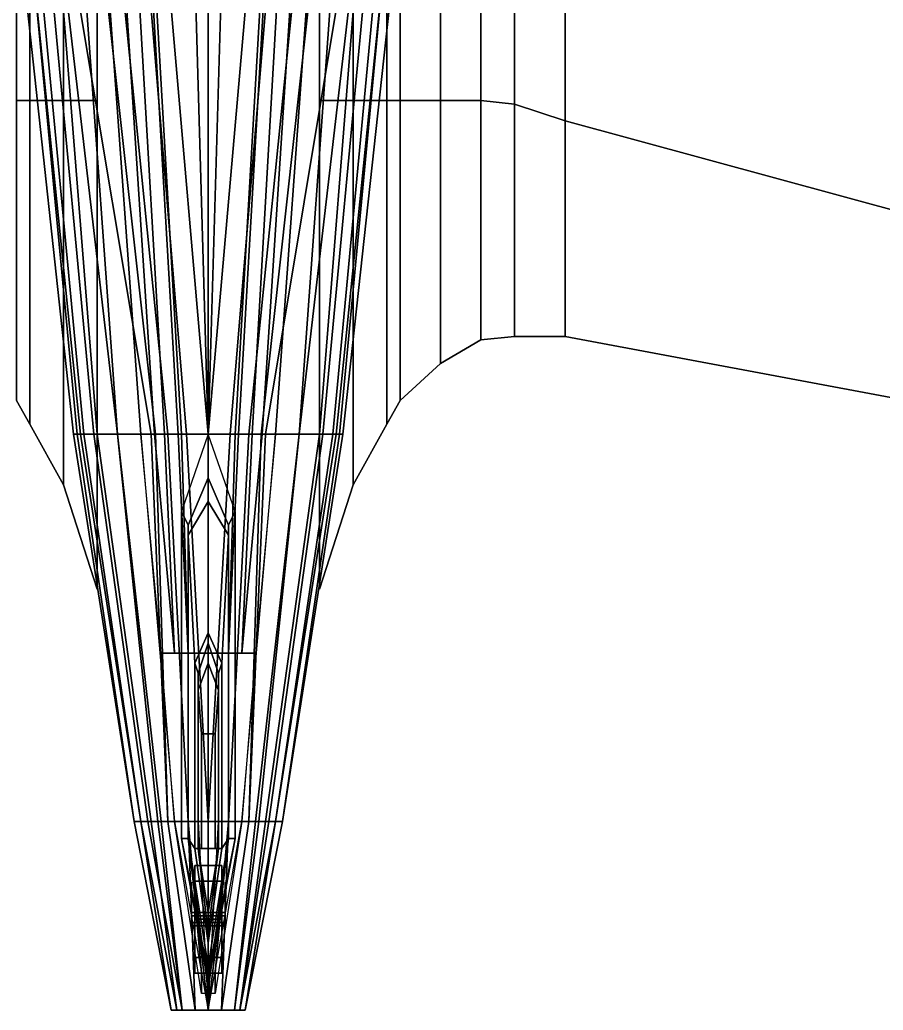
# Model space of a CAD drawing. Header units: millimetres. Extents: x -4.6 to 4.6, y -2.9 to 16.8.
# Drawn here: x -0.56 to 2.005, y -2.94 to 0 of the extents above; entities that cross this region are included whole.
import ezdxf

# ---------------------------------------------------------------- set-up
doc = ezdxf.new("R2010")
doc.units = ezdxf.units.MM
for name, color, linetype in [('wheel', 2, 'Continuous'), ('wing1', 5, 'Continuous'), ('wing2', 1, 'Continuous')]:
    doc.layers.add(name, color=color, linetype=linetype)

msp = doc.modelspace()

# ---------------------------------------------------------------- linework, layer by layer
for points in [[(-0.3999999999999983, -1.229999999999995, 0.01000000000000156), (-0.3799999999999987, -1.229999999999995, 0.1000000000000014), (-0.5200000000000008, 0.1500000000000021, 0.2400000000000002), (-0.5500000000000002, 0.1500000000000021, 0.04000000000000092)], [(-0.3900000000000003, -1.229999999999995, -0.1799999999999979), (-0.3999999999999983, -1.229999999999995, -0.1399999999999988), (-0.5500000000000002, 0.1500000000000021, -0.03999999999999915), (-0.5200000000000008, 0.1500000000000021, -0.2499999999999982)], [(-0.3999999999999983, -1.229999999999995, -0.1399999999999988), (-0.3999999999999983, -1.229999999999995, 0.01000000000000156), (-0.5500000000000002, 0.1500000000000021, 0.04000000000000092), (-0.5500000000000002, 0.1500000000000021, -0.03999999999999915)], [(-0.3699999999999989, -1.229999999999995, -0.2399999999999984), (-0.3900000000000003, -1.229999999999995, -0.1799999999999979), (-0.5200000000000008, 0.1500000000000021, -0.2499999999999982), (-0.5000000000000012, 0.1500000000000021, -0.3199999999999985)], [(-0.3799999999999987, -1.229999999999995, 0.1000000000000014), (-0.3399999999999996, -1.229999999999995, 0.1700000000000017), (-0.47, 0.1500000000000021, 0.3300000000000018), (-0.5200000000000008, 0.1500000000000021, 0.2400000000000002)], [(-0.329999999999998, -1.229999999999995, -0.2999999999999989), (-0.3699999999999989, -1.229999999999995, -0.2399999999999984), (-0.5000000000000012, 0.1500000000000021, -0.3199999999999985), (-0.4400000000000007, 0.1500000000000021, -0.3999999999999986)], [(-0.3399999999999996, -1.229999999999995, 0.1700000000000017), (-0.2699999999999993, -1.229999999999995, 0.2600000000000016), (-0.43, 0.1500000000000021, 0.370000000000001), (-0.47, 0.1500000000000021, 0.3300000000000018)], [(-0.2699999999999993, -1.229999999999995, -0.3499999999999979), (-0.329999999999998, -1.229999999999995, -0.2999999999999989), (-0.4400000000000007, 0.1500000000000021, -0.3999999999999986), (-0.3700000000000004, 0.1500000000000021, -0.4599999999999991)], [(-0.2699999999999993, -1.229999999999995, 0.2600000000000016), (-0.1699999999999996, -1.229999999999995, 0.3200000000000021), (-0.3999999999999997, 0.1500000000000021, 0.4000000000000004), (-0.43, 0.1500000000000021, 0.370000000000001)], [(-0.3700000000000004, 0.1500000000000021, -0.4599999999999991), (-0.3000000000000001, 0.1500000000000021, -0.4999999999999982), (-0.199999999999999, -1.229999999999995, -0.3999999999999986), (-0.2699999999999993, -1.229999999999995, -0.3499999999999979)], [(0.4299999999999997, 0.1500000000000021, 0.370000000000001), (0.3999999999999994, 0.1500000000000021, 0.4000000000000004), (0.1699999999999987, -1.229999999999995, 0.3200000000000021), (0.2699999999999983, -1.229999999999995, 0.2600000000000016)], [(0.2699999999999983, -1.229999999999995, -0.3499999999999979), (0.199999999999998, -1.229999999999995, -0.3999999999999986), (0.2999999999999998, 0.1500000000000021, -0.4999999999999982), (0.3700000000000001, 0.1500000000000021, -0.4599999999999991)], [(0.3700000000000001, 0.1500000000000021, -0.4599999999999991), (0.4400000000000003, 0.1500000000000021, -0.3999999999999986), (0.329999999999997, -1.229999999999995, -0.2999999999999989), (0.2699999999999983, -1.229999999999995, -0.3499999999999979)], [(0.4699999999999997, 0.1500000000000021, 0.3300000000000018), (0.4299999999999997, 0.1500000000000021, 0.370000000000001), (0.2699999999999983, -1.229999999999995, 0.2600000000000016), (0.3399999999999986, -1.229999999999995, 0.1700000000000017)], [(0.4400000000000003, 0.1500000000000021, -0.3999999999999986), (0.5000000000000008, 0.1500000000000021, -0.3199999999999985), (0.3699999999999979, -1.229999999999995, -0.2399999999999984), (0.329999999999997, -1.229999999999995, -0.2999999999999989)], [(0.5200000000000004, 0.1500000000000021, 0.2400000000000002), (0.4699999999999997, 0.1500000000000021, 0.3300000000000018), (0.3399999999999986, -1.229999999999995, 0.1700000000000017), (0.3799999999999977, -1.229999999999995, 0.1000000000000014)], [(0.5000000000000008, 0.1500000000000021, -0.3199999999999985), (0.5200000000000004, 0.1500000000000021, -0.2499999999999982), (0.3899999999999993, -1.229999999999995, -0.1799999999999979), (0.3699999999999979, -1.229999999999995, -0.2399999999999984)], [(0.5499999999999997, 0.1500000000000021, 0.04000000000000092), (0.5200000000000004, 0.1500000000000021, 0.2400000000000002), (0.3799999999999977, -1.229999999999995, 0.1000000000000014), (0.3999999999999973, -1.229999999999995, 0.01000000000000156)], [(0.5200000000000004, 0.1500000000000021, -0.2499999999999982), (0.5499999999999997, 0.1500000000000021, -0.03999999999999915), (0.3999999999999973, -1.229999999999995, -0.1399999999999988), (0.3899999999999993, -1.229999999999995, -0.1799999999999979)], [(0.5499999999999997, 0.1500000000000021, -0.03999999999999915), (0.5499999999999997, 0.1500000000000021, 0.04000000000000092), (0.3999999999999973, -1.229999999999995, 0.01000000000000156), (0.3999999999999973, -1.229999999999995, -0.1399999999999988)], [(-0.2200000000000015, -2.379999999999997, -0.03999999999999915), (-0.2000000000000019, -2.379999999999997), (-0.3799999999999987, -1.229999999999995, 0.1000000000000014), (-0.3999999999999983, -1.229999999999995, 0.01000000000000156)], [(-0.2200000000000015, -2.379999999999997, -0.1400000000000006), (-0.2200000000000015, -2.379999999999997, -0.03999999999999915), (-0.3999999999999983, -1.229999999999995, 0.01000000000000156), (-0.3999999999999983, -1.229999999999995, -0.1399999999999988)], [(-0.2200000000000015, -2.379999999999997, -0.1400000000000006), (-0.2200000000000015, -2.379999999999997, -0.1400000000000006), (-0.3999999999999983, -1.229999999999995, -0.1399999999999988), (-0.3900000000000003, -1.229999999999995, -0.1799999999999979)], [(-0.2000000000000019, -2.379999999999997, -0.1899999999999977), (-0.2200000000000015, -2.379999999999997, -0.1400000000000006), (-0.3900000000000003, -1.229999999999995, -0.1799999999999979), (-0.3699999999999989, -1.229999999999995, -0.2399999999999984)], [(-0.2000000000000019, -2.379999999999997), (-0.1800000000000024, -2.379999999999997, 0.03999999999999915), (-0.3399999999999996, -1.229999999999995, 0.1700000000000017), (-0.3799999999999987, -1.229999999999995, 0.1000000000000014)], [(-0.1700000000000026, -2.379999999999997, -0.2300000000000004), (-0.2000000000000019, -2.379999999999997, -0.1899999999999977), (-0.3699999999999989, -1.229999999999995, -0.2399999999999984), (-0.329999999999998, -1.229999999999995, -0.2999999999999989)], [(-0.1800000000000024, -2.379999999999997, 0.03999999999999915), (-0.1500000000000012, -2.379999999999997, 0.07000000000000028), (-0.2699999999999993, -1.229999999999995, 0.2600000000000016), (-0.3399999999999996, -1.229999999999995, 0.1700000000000017)], [(-0.1400000000000014, -2.379999999999997, -0.259999999999998), (-0.1700000000000026, -2.379999999999997, -0.2300000000000004), (-0.329999999999998, -1.229999999999995, -0.2999999999999989), (-0.2699999999999993, -1.229999999999995, -0.3499999999999979)], [(-0.2699999999999993, -1.229999999999995, -0.3499999999999979), (-0.199999999999999, -1.229999999999995, -0.3999999999999986), (-0.1000000000000023, -2.379999999999997, -0.2899999999999991), (-0.1400000000000014, -2.379999999999997, -0.259999999999998)], [(-0.1500000000000012, -2.379999999999997, 0.07000000000000028), (-0.1200000000000018, -2.379999999999997, 0.08999999999999986), (-0.1699999999999996, -1.229999999999995, 0.3200000000000021), (-0.2699999999999993, -1.229999999999995, 0.2600000000000016)], [(-1.84915559427179e-16, -1.360000000000001, 0.4800000000000004), (-1.68995676827488e-16, -1.229999999999999, 0.4700000000000006), (-0.08000000000000027, -1.459999999999999, 0.2400000000000002), (-0.05999999999999981, -1.499999999999998, 0.4800000000000004)], [(0.0600000000000003, -1.499999999999998, 0.4800000000000004), (0.07999999999999988, -1.459999999999999, 0.2400000000000002), (-1.68995676827488e-16, -1.229999999999999, 0.4700000000000006), (-1.84915559427179e-16, -1.360000000000001, 0.4800000000000004)], [(0.1400000000000008, -2.379999999999997, -0.259999999999998), (0.1000000000000008, -2.379999999999997, -0.2899999999999991), (0.199999999999998, -1.229999999999995, -0.3999999999999986), (0.2699999999999983, -1.229999999999995, -0.3499999999999979)], [(0.2699999999999983, -1.229999999999995, 0.2600000000000016), (0.1699999999999987, -1.229999999999995, 0.3200000000000021), (0.1200000000000013, -2.379999999999997, 0.08999999999999986), (0.1500000000000006, -2.379999999999997, 0.07000000000000028)], [(0.2699999999999983, -1.229999999999995, -0.3499999999999979), (0.329999999999997, -1.229999999999995, -0.2999999999999989), (0.170000000000002, -2.379999999999997, -0.2300000000000004), (0.1400000000000008, -2.379999999999997, -0.259999999999998)], [(0.3399999999999986, -1.229999999999995, 0.1700000000000017), (0.2699999999999983, -1.229999999999995, 0.2600000000000016), (0.1500000000000006, -2.379999999999997, 0.07000000000000028), (0.1800000000000017, -2.379999999999997, 0.03999999999999915)], [(0.329999999999997, -1.229999999999995, -0.2999999999999989), (0.3699999999999979, -1.229999999999995, -0.2399999999999984), (0.2000000000000013, -2.379999999999997, -0.1899999999999977), (0.170000000000002, -2.379999999999997, -0.2300000000000004)], [(0.3799999999999977, -1.229999999999995, 0.1000000000000014), (0.3399999999999986, -1.229999999999995, 0.1700000000000017), (0.1800000000000017, -2.379999999999997, 0.03999999999999915), (0.2000000000000013, -2.379999999999997)], [(0.3999999999999973, -1.229999999999995, 0.01000000000000156), (0.3799999999999977, -1.229999999999995, 0.1000000000000014), (0.2000000000000013, -2.379999999999997), (0.2200000000000009, -2.379999999999997, -0.03999999999999915)], [(0.3699999999999979, -1.229999999999995, -0.2399999999999984), (0.3899999999999993, -1.229999999999995, -0.1799999999999979), (0.2200000000000009, -2.379999999999997, -0.1400000000000006), (0.2000000000000013, -2.379999999999997, -0.1899999999999977)], [(0.3999999999999973, -1.229999999999995, -0.1399999999999988), (0.3999999999999973, -1.229999999999995, 0.01000000000000156), (0.2200000000000009, -2.379999999999997, -0.03999999999999915), (0.2200000000000009, -2.379999999999997, -0.1400000000000006)], [(0.3899999999999993, -1.229999999999995, -0.1799999999999979), (0.3999999999999973, -1.229999999999995, -0.1399999999999988), (0.2200000000000009, -2.379999999999997, -0.1400000000000006)], [(-1.934878039039357e-16, -1.430000000000001, 0.5299999999999994), (-1.84915559427179e-16, -1.360000000000001, 0.4800000000000004), (-0.05999999999999981, -1.499999999999998, 0.4800000000000004), (-0.05999999999999981, -1.529999999999999, 0.5299999999999994)], [(0.0600000000000003, -1.529999999999999, 0.5299999999999994), (0.0600000000000003, -1.499999999999998, 0.4800000000000004), (-1.84915559427179e-16, -1.360000000000001, 0.4800000000000004), (-1.934878039039357e-16, -1.430000000000001, 0.5299999999999994)], [(-2.412474517030083e-16, -1.819999999999999, 1.380000000000001), (-1.934878039039357e-16, -1.430000000000001, 0.5299999999999994), (-0.05999999999999981, -1.529999999999999, 0.5299999999999994), (-0.04000000000000029, -1.909999999999998, 1.380000000000001)], [(0.03999999999999979, -1.909999999999998, 1.380000000000001), (0.0600000000000003, -1.529999999999999, 0.5299999999999994), (-1.934878039039357e-16, -1.430000000000001, 0.5299999999999994), (-2.412474517030083e-16, -1.819999999999999, 1.380000000000001)], [(-0.08000000000000027, -1.459999999999999, 0.2400000000000002), (-0.08000000000000027, -1.459999999999999, 0.120000000000001), (-0.08000000000000039, -2.430000000000001, 0.120000000000001), (-0.08000000000000039, -2.430000000000001, 0.2400000000000002)], [(-0.05999999999999981, -1.499999999999998, 0.4800000000000004), (-0.08000000000000027, -1.459999999999999, 0.2400000000000002), (-0.08000000000000039, -2.430000000000001, 0.2400000000000002), (-0.05999999999999992, -2.430000000000001, 0.4800000000000004)], [(0.07999999999999975, -2.430000000000001, 0.2400000000000002), (0.07999999999999988, -1.459999999999999, 0.2400000000000002), (0.0600000000000003, -1.499999999999998, 0.4800000000000004), (0.06000000000000019, -2.430000000000001, 0.4800000000000004)], [(0.07999999999999975, -2.430000000000001, 0.120000000000001), (0.07999999999999988, -1.459999999999999, 0.120000000000001), (0.07999999999999988, -1.459999999999999, 0.2400000000000002), (0.07999999999999975, -2.430000000000001, 0.2400000000000002)], [(-0.05999999999999981, -1.529999999999999, 0.5299999999999994), (-0.05999999999999981, -1.499999999999998, 0.4800000000000004), (-0.05999999999999992, -2.430000000000001, 0.4800000000000004), (-0.05999999999999992, -2.430000000000001, 0.5299999999999994)], [(0.06000000000000019, -2.430000000000001, 0.4800000000000004), (0.0600000000000003, -1.499999999999998, 0.4800000000000004), (0.0600000000000003, -1.529999999999999, 0.5299999999999994), (0.06000000000000019, -2.430000000000001, 0.5299999999999994)], [(-0.04000000000000029, -1.909999999999998, 1.380000000000001), (-0.05999999999999981, -1.529999999999999, 0.5299999999999994), (-0.05999999999999992, -2.430000000000001, 0.5299999999999994), (-0.04000000000000035, -2.459999999999999, 1.380000000000001)], [(0.06000000000000019, -2.430000000000001, 0.5299999999999994), (0.0600000000000003, -1.529999999999999, 0.5299999999999994), (0.03999999999999979, -1.909999999999998, 1.380000000000001), (0.03999999999999972, -2.459999999999999, 1.380000000000001)], [(-2.449212707644755e-16, -1.85, 1.44), (-2.412474517030083e-16, -1.819999999999999, 1.380000000000001), (-0.04000000000000029, -1.909999999999998, 1.380000000000001), (-0.03000000000000051, -1.94, 1.44)], [(0.02999999999999999, -1.94, 1.44), (0.03999999999999979, -1.909999999999998, 1.380000000000001), (-2.412474517030083e-16, -1.819999999999999, 1.380000000000001), (-2.449212707644755e-16, -1.85, 1.44)], [(-2.522689088874096e-16, -1.909999999999998, 1.48), (-2.449212707644755e-16, -1.85, 1.44), (-0.03000000000000051, -1.94, 1.44), (-0.03000000000000051, -1.989999999999997, 1.48)], [(0.02999999999999999, -1.989999999999997, 1.48), (0.02999999999999999, -1.94, 1.44), (-2.449212707644755e-16, -1.85, 1.44), (-2.522689088874096e-16, -1.909999999999998, 1.48)], [(-0.03000000000000051, -1.94, 1.44), (-0.04000000000000029, -1.909999999999998, 1.380000000000001), (-0.04000000000000035, -2.459999999999999, 1.380000000000001), (-0.03000000000000057, -2.459999999999999, 1.44)], [(-2.779856423176799e-16, -2.119999999999999, 1.529999999999999), (-2.522689088874096e-16, -1.909999999999998, 1.48), (-0.03000000000000051, -1.989999999999997, 1.48), (-0.01999999999999985, -2.119999999999999, 1.52)], [(0.02000000000000018, -2.119999999999999, 1.52), (0.02999999999999999, -1.989999999999997, 1.48), (-2.522689088874096e-16, -1.909999999999998, 1.48), (-2.779856423176799e-16, -2.119999999999999, 1.529999999999999)], [(0.03999999999999972, -2.459999999999999, 1.380000000000001), (0.03999999999999979, -1.909999999999998, 1.380000000000001), (0.02999999999999999, -1.94, 1.44), (0.02999999999999993, -2.459999999999999, 1.44)], [(-0.03000000000000051, -1.989999999999997, 1.48), (-0.03000000000000051, -1.94, 1.44), (-0.03000000000000057, -2.459999999999999, 1.44), (-0.03000000000000057, -2.459999999999999, 1.48)], [(0.02999999999999993, -2.459999999999999, 1.44), (0.02999999999999999, -1.94, 1.44), (0.02999999999999999, -1.989999999999997, 1.48), (0.02999999999999993, -2.459999999999999, 1.48)], [(-0.01999999999999985, -2.119999999999999, 1.52), (-0.03000000000000051, -1.989999999999997, 1.48), (-0.03000000000000057, -2.459999999999999, 1.48), (-0.0199999999999999, -2.460000000000003, 1.52)], [(0.02999999999999993, -2.459999999999999, 1.48), (0.02999999999999999, -1.989999999999997, 1.48), (0.02000000000000018, -2.119999999999999, 1.52), (0.02000000000000014, -2.460000000000003, 1.52)], [(-3.196222583476407e-16, -2.460000000000003, 1.529999999999999), (-2.779856423176799e-16, -2.119999999999999, 1.529999999999999), (-0.01999999999999985, -2.119999999999999, 1.52), (-0.0199999999999999, -2.460000000000003, 1.52)], [(0.02000000000000014, -2.460000000000003, 1.52), (0.02000000000000018, -2.119999999999999, 1.52), (-2.779856423176799e-16, -2.119999999999999, 1.529999999999999), (-3.196222583476407e-16, -2.460000000000003, 1.529999999999999)], [(-0.09389087296526048, -2.94, -0.1288908729652594), (-0.1100000000000004, -2.94, -0.08999999999999986), (-0.2200000000000015, -2.379999999999997, -0.1400000000000006), (-0.2000000000000019, -2.379999999999997, -0.1899999999999977)], [(-0.1100000000000004, -2.94, -0.08999999999999986), (-0.1100000000000004, -2.94, -0.08999999999999986), (-0.2200000000000015, -2.379999999999997, -0.03999999999999915), (-0.2200000000000015, -2.379999999999997, -0.1400000000000006)], [(-0.1100000000000004, -2.94, -0.08999999999999986), (-0.1100000000000004, -2.94, -0.08999999999999986), (-0.2000000000000019, -2.379999999999997), (-0.2200000000000015, -2.379999999999997, -0.03999999999999915)], [(-0.09389087296526048, -2.94, -0.1288908729652594), (-0.09389087296526048, -2.94, -0.1288908729652594), (-0.2000000000000019, -2.379999999999997, -0.1899999999999977), (-0.1700000000000026, -2.379999999999997, -0.2300000000000004)], [(-0.1100000000000004, -2.94, -0.08999999999999986), (-0.0777817459305206, -2.94, -0.01221825406947907), (-0.1800000000000024, -2.379999999999997, 0.03999999999999915), (-0.2000000000000019, -2.379999999999997)], [(-0.0777817459305206, -2.94, -0.01221825406947907), (-0.0777817459305206, -2.94, -0.01221825406947907), (-0.1500000000000012, -2.379999999999997, 0.07000000000000028), (-0.1800000000000024, -2.379999999999997, 0.03999999999999915)], [(-0.07778174593052059, -2.94, -0.1677817459305206), (-0.09389087296526048, -2.94, -0.1288908729652594), (-0.1700000000000026, -2.379999999999997, -0.2300000000000004), (-0.1400000000000014, -2.379999999999997, -0.259999999999998)], [(-0.0777817459305206, -2.94, -0.01221825406947907), (-0.03889087296526049, -2.94, 0.003890872965259362), (-0.1200000000000018, -2.379999999999997, 0.08999999999999986), (-0.1500000000000012, -2.379999999999997, 0.07000000000000028)], [(-0.1400000000000014, -2.379999999999997, -0.259999999999998), (-0.1000000000000023, -2.379999999999997, -0.2899999999999991), (-3.645255755233002e-16, -2.94, -0.1999999999999993), (-0.07778174593052059, -2.94, -0.1677817459305206)], [(-0.03889087296526109, -2.94, 0.003890872965259362), (-0.03889087296526049, -2.94, 0.003890872965259362), (-0.06000000000000312, -2.379999999999997, 0.1300000000000026), (-0.1200000000000018, -2.379999999999997, 0.08999999999999986)], [(-0.08000000000000038, -2.379999999999997, 0.120000000000001), (-0.05999999999999991, -2.379999999999997, 0.07000000000000028), (-0.05999999999999992, -2.430000000000001, 0.07000000000000028), (-0.08000000000000039, -2.430000000000001, 0.120000000000001)], [(-0.03889087296526049, -2.94, 0.003890872965259362), (-3.784033633311146e-16, -2.94, 0.01999999999999957), (1.145684567181726e-15, -2.379999999999997, 0.1400000000000006), (-0.06000000000000312, -2.379999999999997, 0.1300000000000026)], [(-0.05999999999999991, -2.379999999999997, 0.07000000000000028), (-0.03000000000000056, -2.379999999999997, 0.01999999999999957), (-3.784033633311144e-16, -2.94, 0.01999999999999957), (-0.05999999999999992, -2.430000000000001, 0.07000000000000028)], [(0.06000000000000165, -2.379999999999997, 0.1300000000000026), (1.145684567181726e-15, -2.379999999999997, 0.1400000000000006), (-3.784033633311146e-16, -2.94, 0.01999999999999957), (0.03889087296525973, -2.94, 0.003890872965259362)], [(0.07778174593051987, -2.94, -0.1677817459305206), (-3.645255755233002e-16, -2.94, -0.1999999999999993), (0.1000000000000008, -2.379999999999997, -0.2899999999999991), (0.1400000000000008, -2.379999999999997, -0.259999999999998)], [(-3.784033633311144e-16, -2.94, 0.01999999999999957), (0.02999999999999994, -2.379999999999997, 0.01999999999999957), (0.06000000000000019, -2.379999999999997, 0.07000000000000028), (0.06000000000000019, -2.430000000000001, 0.07000000000000028)], [(0.1500000000000006, -2.379999999999997, 0.07000000000000028), (0.1200000000000013, -2.379999999999997, 0.08999999999999986), (0.03889087296525973, -2.94, 0.003890872965259362), (0.07778174593051984, -2.94, -0.01221825406947907)], [(0.1200000000000013, -2.379999999999997, 0.08999999999999986), (0.06000000000000165, -2.379999999999997, 0.1300000000000026), (0.03889087296525973, -2.94, 0.003890872965259362), (0.03889087296525974, -2.94, 0.003890872965259362)], [(0.06000000000000019, -2.430000000000001, 0.07000000000000028), (0.06000000000000019, -2.379999999999997, 0.07000000000000028), (0.07999999999999977, -2.379999999999997, 0.120000000000001), (0.07999999999999975, -2.430000000000001, 0.120000000000001)], [(0.1400000000000008, -2.379999999999997, -0.259999999999998), (0.170000000000002, -2.379999999999997, -0.2300000000000004), (0.09389087296525975, -2.94, -0.1288908729652594), (0.07778174593051987, -2.94, -0.1677817459305206)], [(0.1800000000000017, -2.379999999999997, 0.03999999999999915), (0.1500000000000006, -2.379999999999997, 0.07000000000000028), (0.07778174593051984, -2.94, -0.01221825406947907), (0.09389087296525973, -2.94, -0.05110912703474035)], [(0.2000000000000013, -2.379999999999997, -0.1899999999999977), (0.2200000000000009, -2.379999999999997, -0.1400000000000006), (0.1099999999999996, -2.94, -0.08999999999999986), (0.09389087296525975, -2.94, -0.1288908729652594)], [(0.170000000000002, -2.379999999999997, -0.2300000000000004), (0.2000000000000013, -2.379999999999997, -0.1899999999999977), (0.09389087296525975, -2.94, -0.1288908729652594)], [(0.2000000000000013, -2.379999999999997), (0.1800000000000017, -2.379999999999997, 0.03999999999999915), (0.09389087296525973, -2.94, -0.05110912703474035), (0.1099999999999996, -2.94, -0.08999999999999986)], [(0.2200000000000009, -2.379999999999997, -0.1400000000000006), (0.2200000000000009, -2.379999999999997, -0.03999999999999915), (0.1099999999999996, -2.94, -0.08999999999999986)], [(0.2200000000000009, -2.379999999999997, -0.03999999999999915), (0.2000000000000013, -2.379999999999997), (0.1099999999999996, -2.94, -0.08999999999999986)], [(-0.08000000000000039, -2.430000000000001, 0.2400000000000002), (-0.08000000000000039, -2.430000000000001, 0.120000000000001), (-3.686065125005356e-16, -2.860000000000001, 0.120000000000001), (-3.649326934390684e-16, -2.83, 0.2400000000000002)], [(-0.08000000000000039, -2.430000000000001, 0.120000000000001), (-0.05999999999999992, -2.430000000000001, 0.07000000000000028), (-3.710557252081803e-16, -2.879999999999997, 0.07000000000000028), (-3.686065125005356e-16, -2.860000000000001, 0.120000000000001)], [(-0.05999999999999992, -2.430000000000001, 0.4800000000000004), (-0.08000000000000039, -2.430000000000001, 0.2400000000000002), (-3.649326934390684e-16, -2.83, 0.2400000000000002), (-3.624834807314236e-16, -2.809999999999997, 0.4800000000000004)], [(-0.04000000000000035, -2.459999999999999, 1.380000000000001), (-0.05999999999999992, -2.430000000000001, 0.5299999999999994), (-3.624834807314236e-16, -2.809999999999997, 0.5299999999999994), (-3.539112362546669e-16, -2.739999999999997, 1.380000000000001)], [(-0.05999999999999992, -2.430000000000001, 0.07000000000000028), (-3.784033633311144e-16, -2.94, 0.01999999999999957), (-3.784033633311144e-16, -2.94, 0.01999999999999957), (-3.710557252081803e-16, -2.879999999999997, 0.07000000000000028)], [(-0.05999999999999992, -2.430000000000001, 0.5299999999999994), (-0.05999999999999992, -2.430000000000001, 0.4800000000000004), (-3.624834807314236e-16, -2.809999999999997, 0.4800000000000004), (-3.624834807314236e-16, -2.809999999999997, 0.5299999999999994)], [(-3.710557252081803e-16, -2.879999999999997, 0.07000000000000028), (-3.784033633311144e-16, -2.94, 0.01999999999999957), (-3.784033633311144e-16, -2.94, 0.01999999999999957), (0.06000000000000019, -2.430000000000001, 0.07000000000000028)], [(-3.686065125005356e-16, -2.860000000000001, 0.120000000000001), (-3.710557252081803e-16, -2.879999999999997, 0.07000000000000028), (0.06000000000000019, -2.430000000000001, 0.07000000000000028), (0.07999999999999975, -2.430000000000001, 0.120000000000001)], [(-3.649326934390684e-16, -2.83, 0.2400000000000002), (-3.686065125005356e-16, -2.860000000000001, 0.120000000000001), (0.07999999999999975, -2.430000000000001, 0.120000000000001), (0.07999999999999975, -2.430000000000001, 0.2400000000000002)], [(-3.624834807314236e-16, -2.809999999999997, 0.4800000000000004), (-3.649326934390684e-16, -2.83, 0.2400000000000002), (0.07999999999999975, -2.430000000000001, 0.2400000000000002), (0.06000000000000019, -2.430000000000001, 0.4800000000000004)], [(-3.624834807314236e-16, -2.809999999999997, 0.5299999999999994), (-3.624834807314236e-16, -2.809999999999997, 0.4800000000000004), (0.06000000000000019, -2.430000000000001, 0.4800000000000004), (0.06000000000000019, -2.430000000000001, 0.5299999999999994)], [(-3.539112362546669e-16, -2.739999999999997, 1.380000000000001), (-3.624834807314236e-16, -2.809999999999997, 0.5299999999999994), (0.06000000000000019, -2.430000000000001, 0.5299999999999994), (0.03999999999999972, -2.459999999999999, 1.380000000000001)], [(-0.03000000000000057, -2.459999999999999, 1.44), (-0.04000000000000035, -2.459999999999999, 1.380000000000001), (-3.539112362546669e-16, -2.739999999999997, 1.380000000000001), (-3.502374171932e-16, -2.709999999999999, 1.44)], [(-0.03000000000000057, -2.459999999999999, 1.48), (-0.03000000000000057, -2.459999999999999, 1.44), (-3.502374171932e-16, -2.709999999999999, 1.44), (-3.428897790702655e-16, -2.65, 1.48)], [(-0.0199999999999999, -2.460000000000003, 1.52), (-0.03000000000000057, -2.459999999999999, 1.48), (-3.428897790702655e-16, -2.65, 1.48), (-3.196222583476407e-16, -2.460000000000003, 1.529999999999999)], [(-3.502374171932e-16, -2.709999999999999, 1.44), (-3.539112362546669e-16, -2.739999999999997, 1.380000000000001), (0.03999999999999972, -2.459999999999999, 1.380000000000001), (0.02999999999999993, -2.459999999999999, 1.44)], [(-3.428897790702655e-16, -2.65, 1.48), (-3.502374171932e-16, -2.709999999999999, 1.44), (0.02999999999999993, -2.459999999999999, 1.44), (0.02999999999999993, -2.459999999999999, 1.48)], [(-3.196222583476407e-16, -2.460000000000003, 1.529999999999999), (-3.428897790702655e-16, -2.65, 1.48), (0.02999999999999993, -2.459999999999999, 1.48), (0.02000000000000014, -2.460000000000003, 1.52)], [(-0.04999999999999995, -2.69, -0.8799999999999999), (-0.04999999999999995, -2.669999999999996, -0.8899999999999997), (-0.04999999999999993, -2.559999999999997, -0.7300000000000004), (-0.04999999999999993, -2.6, -0.7199999999999989)], [(-0.04999999999999993, -2.6, -0.7199999999999989), (-0.04999999999999993, -2.559999999999997, -0.7300000000000004), (-0.04999999999999995, -2.669999999999996, -0.8899999999999997), (-0.04999999999999995, -2.69, -0.8799999999999999)], [(0.05000000000000007, -2.6, -0.7199999999999989), (0.05000000000000007, -2.559999999999997, -0.7300000000000004), (0.05000000000000006, -2.669999999999996, -0.8899999999999997), (0.05000000000000006, -2.69, -0.8799999999999999)], [(0.05000000000000006, -2.69, -0.8799999999999999), (0.05000000000000006, -2.669999999999996, -0.8899999999999997), (0.05000000000000007, -2.559999999999997, -0.7300000000000004), (0.05000000000000007, -2.6, -0.7199999999999989)], [(-3.784033633311146e-16, -2.94, -0.1999999999999993), (-0.0777817459305206, -2.94, -0.01221825406947907), (-0.1100000000000004, -2.94, -0.08999999999999986), (-0.07778174593052059, -2.94, -0.1677817459305206)], [(0.07778174593051985, -2.94, -0.1677817459305206), (-3.784033633311146e-16, -2.94, 0.01999999999999957), (-0.0777817459305206, -2.94, -0.01221825406947907), (-3.645255755233002e-16, -2.94, -0.1999999999999993)], [(0.1099999999999996, -2.94, -0.08999999999999986), (0.07778174593051984, -2.94, -0.01221825406947907), (-3.784033633311146e-16, -2.94, 0.01999999999999957), (0.07778174593051985, -2.94, -0.1677817459305206)]]:
    msp.add_3dface(points)
at = {"color": 4}
for points in [[(-0.170000000000001, -1.229999999999999, 0.3200000000000003), (-0.1570595205269207, -1.229999999999999, 0.3850561835020656), (-0.3099999999999999, 0.1500000000000039, 0.5600000000000005), (-0.3999999999999997, 0.1500000000000039, 0.4000000000000004)], [(-0.1570595205269207, -1.229999999999999, 0.3850561835020656), (-0.1202081528017135, -1.229999999999999, 0.4402081528017145), (-0.2600000000000001, 0.1500000000000039, 0.620000000000001), (-0.3099999999999999, 0.1500000000000039, 0.5600000000000005)], [(-0.1202081528017135, -1.229999999999999, 0.4402081528017145), (-0.06505618350206549, -1.229999999999999, 0.4770595205269199), (-0.18, 0.1500000000000039, 0.6800000000000015), (-0.2600000000000001, 0.1500000000000039, 0.620000000000001)], [(-0.06505618350206549, -1.229999999999999, 0.4770595205269199), (-1.68995676827488e-16, -1.229999999999999, 0.490000000000002), (-0.1200000000000004, 0.1500000000000039, 0.7000000000000011), (-0.18, 0.1500000000000039, 0.6800000000000015)], [(-1.68995676827488e-16, -1.229999999999999, 0.490000000000002), (-1.68995676827488e-16, -1.229999999999999, 0.490000000000002), (-0.04000000000000033, 0.1500000000000039, 0.7100000000000009), (-0.1200000000000004, 0.1500000000000039, 0.7000000000000011)], [(-1.68995676827488e-16, -1.229999999999999, 0.490000000000002), (-1.68995676827488e-16, -1.229999999999999, 0.490000000000002), (-2.979701988620182e-16, 0.1500000000000039, 0.7100000000000009), (-0.04000000000000033, 0.1500000000000039, 0.7100000000000009)], [(0.1799999999999996, 0.1500000000000039, 0.6800000000000015), (0.12, 0.1500000000000039, 0.7000000000000011), (-1.68995676827488e-16, -1.229999999999999, 0.490000000000002), (0.06505618350206516, -1.229999999999999, 0.4770595205269199)], [(0.12, 0.1500000000000039, 0.7000000000000011), (0.03999999999999996, 0.1500000000000039, 0.7100000000000009), (-1.134845255962301e-16, -1.229999999999999, 0.490000000000002), (-1.68995676827488e-16, -1.229999999999999, 0.490000000000002)], [(0.03999999999999996, 0.1500000000000039, 0.7100000000000009), (-2.979701988620182e-16, 0.1500000000000039, 0.7100000000000009), (-1.68995676827488e-16, -1.229999999999999, 0.490000000000002), (-1.134845255962301e-16, -1.229999999999999, 0.490000000000002)], [(0.2599999999999997, 0.1500000000000039, 0.620000000000001), (0.1799999999999996, 0.1500000000000039, 0.6800000000000015), (0.06505618350206516, -1.229999999999999, 0.4770595205269199), (0.1202081528017132, -1.229999999999999, 0.4402081528017145)], [(0.3099999999999996, 0.1500000000000039, 0.5600000000000005), (0.2599999999999997, 0.1500000000000039, 0.620000000000001), (0.1202081528017132, -1.229999999999999, 0.4402081528017145), (0.1570595205269195, -1.229999999999999, 0.3850561835020656)], [(0.3999999999999994, 0.1500000000000039, 0.4000000000000004), (0.3099999999999996, 0.1500000000000039, 0.5600000000000005), (0.1570595205269195, -1.229999999999999, 0.3850561835020656), (0.1700000000000007, -1.229999999999999, 0.3200000000000003)], [(-0.1200000000000019, -2.379999999999997, 0.08999999999999986), (-0.1200000000000018, -2.379999999999997, 0.08999999999999986), (-0.1570595205269207, -1.229999999999999, 0.3850561835020656), (-0.170000000000001, -1.229999999999999, 0.3200000000000003)], [(-0.1200000000000018, -2.379999999999997, 0.08999999999999986), (-0.06000000000000312, -2.379999999999997, 0.1300000000000026), (-0.1202081528017135, -1.229999999999999, 0.4402081528017145), (-0.1570595205269207, -1.229999999999999, 0.3850561835020656)], [(-0.06000000000000312, -2.379999999999997, 0.1300000000000026), (1.147342312303457e-15, -2.379999999999997, 0.1400000000000006), (-0.06505618350206549, -1.229999999999999, 0.4770595205269199), (-0.1202081528017135, -1.229999999999999, 0.4402081528017145)], [(-3.098254075170615e-16, -2.379999999999997, 0.1400000000000006), (-3.098254075170615e-16, -2.379999999999997, 0.1400000000000006), (-1.68995676827488e-16, -1.229999999999999, 0.490000000000002), (-0.06505618350206549, -1.229999999999999, 0.4770595205269199)], [(-3.098254075170615e-16, -2.379999999999997, 0.1400000000000006), (-3.098254075170615e-16, -2.379999999999997, 0.1400000000000006), (0.06505618350206516, -1.229999999999999, 0.4770595205269199), (-1.68995676827488e-16, -1.229999999999999, 0.490000000000002)], [(-3.098254075170615e-16, -2.379999999999997, 0.1400000000000006), (0.06000000000000165, -2.379999999999997, 0.1300000000000026), (0.1202081528017132, -1.229999999999999, 0.4402081528017145), (0.06505618350206516, -1.229999999999999, 0.4770595205269199)], [(0.06000000000000165, -2.379999999999997, 0.1300000000000026), (0.1200000000000013, -2.379999999999997, 0.08999999999999986), (0.1570595205269195, -1.229999999999999, 0.3850561835020656), (0.1202081528017132, -1.229999999999999, 0.4402081528017145)], [(0.1200000000000013, -2.379999999999997, 0.08999999999999986), (0.1200000000000013, -2.379999999999997, 0.08999999999999986), (0.1700000000000007, -1.229999999999999, 0.3200000000000003), (0.1570595205269195, -1.229999999999999, 0.3850561835020656)]]:
    msp.add_3dface(points, dxfattribs=at)
at = {"color": 3}
for points in [[(-0.3000000000000001, 0.1500000000000039, -0.4999999999999982), (-0.2500000000000003, 0.1500000000000039, -0.5499999999999989), (-0.1599999999999998, -1.229999999999995, -0.4399999999999977), (-0.199999999999999, -1.229999999999995, -0.3999999999999986)], [(-0.2500000000000003, 0.1500000000000039, -0.5499999999999989), (-0.2100000000000003, 0.1500000000000039, -0.6399999999999988), (-0.1299999999999987, -1.229999999999995, -0.4999999999999982), (-0.1599999999999998, -1.229999999999995, -0.4399999999999977)], [(-0.2100000000000003, 0.1500000000000039, -0.6399999999999988), (-0.1700000000000002, 0.1500000000000039, -0.7199999999999989), (-0.08999999999999955, -1.229999999999995, -0.5799999999999983), (-0.1299999999999987, -1.229999999999995, -0.4999999999999982)], [(-0.1700000000000002, 0.1500000000000039, -0.7199999999999989), (-0.1599999999999996, 0.1500000000000039, -0.759999999999998), (-0.07999999999999799, -1.229999999999995, -0.6399999999999988), (-0.08999999999999955, -1.229999999999995, -0.5799999999999983)], [(-0.1599999999999996, 0.1500000000000039, -0.759999999999998), (-7.592559393698689e-17, 0.1500000000000039, -0.759999999999998), (7.670730370334983e-17, -1.229999999999995, -0.6399999999999988), (-0.07999999999999799, -1.229999999999995, -0.6399999999999988)], [(0.07999999999999705, -1.229999999999995, -0.6399999999999988), (7.670730370334983e-17, -1.229999999999995, -0.6399999999999988), (-7.592559393698689e-17, 0.1500000000000039, -0.759999999999998), (0.1599999999999992, 0.1500000000000039, -0.759999999999998)], [(0.08999999999999861, -1.229999999999995, -0.5799999999999983), (0.07999999999999705, -1.229999999999995, -0.6399999999999988), (0.1599999999999992, 0.1500000000000039, -0.759999999999998), (0.1699999999999998, 0.1500000000000039, -0.7199999999999989)], [(0.1299999999999978, -1.229999999999995, -0.4999999999999982), (0.08999999999999861, -1.229999999999995, -0.5799999999999983), (0.1699999999999998, 0.1500000000000039, -0.7199999999999989), (0.2099999999999999, 0.1500000000000039, -0.6399999999999988)], [(0.1599999999999989, -1.229999999999995, -0.4399999999999977), (0.1299999999999978, -1.229999999999995, -0.4999999999999982), (0.2099999999999999, 0.1500000000000039, -0.6399999999999988), (0.2499999999999999, 0.1500000000000039, -0.5499999999999989)], [(0.199999999999998, -1.229999999999995, -0.3999999999999986), (0.1599999999999989, -1.229999999999995, -0.4399999999999977), (0.2499999999999999, 0.1500000000000039, -0.5499999999999989), (0.2999999999999998, 0.1500000000000039, -0.4999999999999982)], [(-0.199999999999999, -1.229999999999995, -0.3999999999999986), (-0.1599999999999998, -1.229999999999995, -0.4399999999999977), (-0.1000000000000003, -1.879999999999997, -0.4799999999999986), (-0.1400000000000003, -1.879999999999997, -0.3300000000000001)], [(-0.1599999999999998, -1.229999999999995, -0.4399999999999977), (-0.1299999999999987, -1.229999999999995, -0.4999999999999982), (-0.1000000000000003, -1.879999999999997, -0.4799999999999986)], [(-0.1299999999999987, -1.229999999999995, -0.4999999999999982), (-0.08999999999999955, -1.229999999999995, -0.5799999999999983), (-0.0600000000000003, -1.879999999999997, -0.629999999999999), (-0.1000000000000003, -1.879999999999997, -0.4799999999999986)], [(-0.08999999999999955, -1.229999999999995, -0.5799999999999983), (-0.07999999999999799, -1.229999999999995, -0.6399999999999988), (-0.0600000000000003, -1.879999999999997, -0.629999999999999)], [(-0.07999999999999799, -1.229999999999995, -0.6399999999999988), (-1.255560325846838e-15, -1.229999999999995, -0.6399999999999988), (-2.763506654415713e-16, -1.879999999999997, -0.629999999999999), (-0.0600000000000003, -1.879999999999997, -0.629999999999999)], [(0.05999999999999975, -1.879999999999997, -0.629999999999999), (-2.763506654415713e-16, -1.879999999999997, -0.629999999999999), (-1.255560325846838e-15, -1.229999999999995, -0.6399999999999988), (0.07999999999999705, -1.229999999999995, -0.6399999999999988)], [(0.09999999999999976, -1.879999999999997, -0.4799999999999986), (0.05999999999999975, -1.879999999999997, -0.629999999999999), (0.08999999999999861, -1.229999999999995, -0.5799999999999983), (0.1299999999999978, -1.229999999999995, -0.4999999999999982)], [(0.05999999999999975, -1.879999999999997, -0.629999999999999), (0.05999999999999975, -1.879999999999997, -0.629999999999999), (0.07999999999999705, -1.229999999999995, -0.6399999999999988), (0.08999999999999861, -1.229999999999995, -0.5799999999999983)], [(0.09999999999999976, -1.879999999999997, -0.4799999999999986), (0.09999999999999976, -1.879999999999997, -0.4799999999999986), (0.1299999999999978, -1.229999999999995, -0.4999999999999982), (0.1599999999999989, -1.229999999999995, -0.4399999999999977)], [(0.1399999999999998, -1.879999999999997, -0.3300000000000001), (0.09999999999999976, -1.879999999999997, -0.4799999999999986), (0.1599999999999989, -1.229999999999995, -0.4399999999999977), (0.199999999999998, -1.229999999999995, -0.3999999999999986)], [(-0.1400000000000003, -1.879999999999997, -0.3300000000000001), (-0.0600000000000003, -1.879999999999997, -0.629999999999999), (-0.06000000000000036, -2.379999999999997, -0.7699999999999996), (-0.1000000000000003, -2.379999999999997, -0.2900000000000009)], [(-0.06000000000000036, -2.379999999999997, -0.7699999999999996), (-0.0600000000000003, -1.879999999999997, -0.629999999999999), (0.05999999999999975, -1.879999999999997, -0.629999999999999), (0.05999999999999969, -2.379999999999997, -0.7699999999999996)], [(0.05999999999999969, -2.379999999999997, -0.7699999999999996), (0.05999999999999975, -1.879999999999997, -0.629999999999999), (0.1399999999999998, -1.879999999999997, -0.3300000000000001), (0.0999999999999997, -2.379999999999997, -0.2900000000000009)], [(-0.1000000000000003, -2.379999999999997, -0.2900000000000009), (-0.06000000000000036, -2.379999999999997, -0.7699999999999996), (-0.02000000000000037, -2.83, -0.6699999999999999), (-0.02000000000000038, -2.889999999999999, -0.1999999999999993)], [(-0.02000000000000037, -2.83, -0.6699999999999999), (-0.06000000000000036, -2.379999999999997, -0.7699999999999996), (0.05999999999999969, -2.379999999999997, -0.7699999999999996), (0.01999999999999963, -2.83, -0.6699999999999999)], [(0.01999999999999963, -2.83, -0.6699999999999999), (0.05999999999999969, -2.379999999999997, -0.7699999999999996), (0.0999999999999997, -2.379999999999997, -0.2900000000000009), (0.01999999999999963, -2.889999999999999, -0.1999999999999993)], [(-0.02000000000000038, -2.889999999999999, -0.1999999999999993), (-0.02000000000000037, -2.83, -0.6699999999999999), (0.01999999999999963, -2.83, -0.6699999999999999), (0.01999999999999963, -2.889999999999999, -0.1999999999999993)]]:
    msp.add_3dface(points, dxfattribs=at)
at = {"layer": 'wheel'}
for points in [[(-0.04000000000000033, -2.51, -0.8699999999999992), (-0.04000000000000033, -2.556862915010152, -0.7568629150101529), (0.03999999999999967, -2.556862915010152, -0.7568629150101529), (0.03999999999999967, -2.51, -0.8699999999999992)], [(-0.04000000000000033, -2.556862915010152, -0.9831370849898464), (-0.04000000000000033, -2.51, -0.8699999999999992), (0.03999999999999967, -2.51, -0.8699999999999992), (0.03999999999999967, -2.556862915010152, -0.9831370849898464)], [(-0.04000000000000033, -2.51, -0.8699999999999992), (-0.04000000000000037, -2.783137084989844, -0.7568629150101529), (-0.04000000000000035, -2.669999999999996, -0.7100000000000009), (-0.04000000000000033, -2.556862915010152, -0.7568629150101529)], [(-0.04000000000000033, -2.556862915010152, -0.9831370849898464), (-0.04000000000000036, -2.829999999999997, -0.8699999999999992), (-0.04000000000000037, -2.783137084989844, -0.7568629150101529), (-0.04000000000000033, -2.51, -0.8699999999999992)], [(0.03999999999999967, -2.556862915010152, -0.7568629150101529), (0.03999999999999965, -2.669999999999996, -0.7100000000000009), (0.03999999999999965, -2.783137084989844, -0.7568629150101529), (0.03999999999999968, -2.51, -0.8699999999999992)], [(0.03999999999999968, -2.51, -0.8699999999999992), (0.03999999999999965, -2.783137084989844, -0.7568629150101529), (0.03999999999999964, -2.829999999999997, -0.8699999999999992), (0.03999999999999967, -2.556862915010152, -0.9831370849898464)], [(-0.04000000000000033, -2.556862915010152, -0.7568629150101529), (-0.04000000000000035, -2.669999999999996, -0.7100000000000009), (0.03999999999999965, -2.669999999999996, -0.7100000000000009), (0.03999999999999967, -2.556862915010152, -0.7568629150101529)], [(-0.04000000000000035, -2.669999999999996, -1.029999999999998), (-0.04000000000000033, -2.556862915010152, -0.9831370849898464), (0.03999999999999967, -2.556862915010152, -0.9831370849898464), (0.03999999999999965, -2.669999999999996, -1.029999999999998)], [(-0.04000000000000035, -2.669999999999996, -1.029999999999998), (-0.04000000000000036, -2.783137084989844, -0.9831370849898464), (-0.04000000000000036, -2.829999999999997, -0.8700000000000001), (-0.04000000000000033, -2.556862915010152, -0.9831370849898464)], [(0.03999999999999967, -2.556862915010152, -0.9831370849898464), (0.03999999999999964, -2.829999999999997, -0.8700000000000001), (0.03999999999999964, -2.783137084989844, -0.9831370849898464), (0.03999999999999965, -2.669999999999996, -1.029999999999998)], [(-0.05000000000000034, -2.65, -0.8699999999999992), (-0.05000000000000034, -2.659999999999998, -0.8526794919243104), (0.04999999999999966, -2.659999999999998, -0.8526794919243104), (0.04999999999999966, -2.65, -0.8699999999999992)], [(-0.05000000000000034, -2.659999999999998, -0.8873205080756881), (-0.05000000000000034, -2.65, -0.8699999999999992), (0.04999999999999966, -2.65, -0.8699999999999992), (0.04999999999999966, -2.659999999999998, -0.8873205080756881)], [(-0.05000000000000034, -2.659999999999998, -0.8526794919243104), (-0.05000000000000035, -2.679999999999998, -0.8526794919243104), (0.04999999999999966, -2.679999999999998, -0.8526794919243104), (0.04999999999999966, -2.659999999999998, -0.8526794919243104)], [(-0.05000000000000035, -2.679999999999998, -0.8873205080756881), (-0.05000000000000034, -2.659999999999998, -0.8873205080756881), (0.04999999999999966, -2.659999999999998, -0.8873205080756881), (0.04999999999999966, -2.679999999999998, -0.8873205080756881)], [(-0.04000000000000035, -2.669999999999996, -0.7100000000000009), (-0.04000000000000036, -2.783137084989844, -0.7568629150101529), (0.03999999999999964, -2.783137084989844, -0.7568629150101529), (0.03999999999999965, -2.669999999999996, -0.7100000000000009)], [(-0.04000000000000036, -2.783137084989844, -0.9831370849898464), (-0.04000000000000035, -2.669999999999996, -1.029999999999998), (0.03999999999999965, -2.669999999999996, -1.029999999999998), (0.03999999999999964, -2.783137084989844, -0.9831370849898464)], [(-0.05000000000000035, -2.679999999999998, -0.8526794919243104), (-0.05000000000000035, -2.69, -0.8699999999999992), (0.04999999999999966, -2.69, -0.8699999999999992), (0.04999999999999966, -2.679999999999998, -0.8526794919243104)], [(-0.05000000000000035, -2.69, -0.8699999999999992), (-0.05000000000000035, -2.679999999999998, -0.8873205080756881), (0.04999999999999966, -2.679999999999998, -0.8873205080756881), (0.04999999999999966, -2.69, -0.8699999999999992)], [(-0.04000000000000036, -2.783137084989844, -0.7568629150101529), (-0.04000000000000036, -2.829999999999997, -0.8699999999999992), (0.03999999999999964, -2.829999999999997, -0.8699999999999992), (0.03999999999999964, -2.783137084989844, -0.7568629150101529)], [(-0.04000000000000036, -2.829999999999997, -0.8699999999999992), (-0.04000000000000036, -2.783137084989844, -0.9831370849898464), (0.03999999999999964, -2.783137084989844, -0.9831370849898464), (0.03999999999999964, -2.829999999999997, -0.8699999999999992)]]:
    msp.add_3dface(points, dxfattribs=at)
at = {"layer": 'wing1'}
for points in [[(4.369999999999999, -0.4999999999999947, 0.02999999999999758), (1.060000000000001, 1.230000000000006, -0.08000000000000185), (1.06, 0.680000000000005, 0.1599999999999984), (4.369999999999999, -0.7599999999999962, 0.08000000000000007)], [(4.369999999999999, -0.7599999999999962, -0.009999999999999787), (1.060000000000002, 0.680000000000005, -0.1800000000000015), (1.060000000000001, 1.230000000000006, -0.08000000000000185), (4.369999999999999, -0.4999999999999947, 0.02999999999999758)], [(0.3300000000000019, 0.9100000000000055, 0.3799999999999972), (0.33, -0.2399999999999931, 0.3799999999999972), (0.4299999999999996, -0.2399999999999931, 0.2999999999999972), (0.4300000000000033, 0.9100000000000055, 0.2999999999999972)], [(0.4300000000000014, -0.2399999999999931, -0.3900000000000023), (0.3300000000000001, -0.2399999999999931, -0.5000000000000018), (0.3300000000000038, 0.9100000000000055, -0.5000000000000018), (0.4300000000000034, 0.9100000000000055, -0.3900000000000023)], [(0.4300000000000033, 0.9100000000000055, 0.2999999999999972), (0.4299999999999996, -0.2399999999999931, 0.2999999999999972), (0.5299999999999992, -0.2399999999999931, 0.2299999999999986), (0.5300000000000011, 0.8900000000000059, 0.2299999999999986)], [(0.5300000000000011, -0.2399999999999931, -0.3000000000000025), (0.4300000000000014, -0.2399999999999931, -0.3900000000000023), (0.4300000000000034, 0.9100000000000055, -0.3900000000000023), (0.530000000000003, 0.8900000000000059, -0.3000000000000025)], [(0.5300000000000011, 0.8900000000000059, 0.2299999999999986), (0.5299999999999992, -0.2399999999999931, 0.2299999999999986), (0.5700000000000021, -0.2399999999999931, 0.2099999999999973), (0.5700000000000022, 0.8800000000000043, 0.2099999999999973)], [(0.5700000000000021, -0.2399999999999931, -0.2800000000000029), (0.5300000000000011, -0.2399999999999931, -0.3000000000000025), (0.530000000000003, 0.8900000000000059, -0.3000000000000025), (0.5700000000000022, 0.8800000000000043, -0.2800000000000029)], [(0.5700000000000022, 0.8800000000000043, 0.2099999999999973), (0.5700000000000021, -0.2399999999999931, 0.2099999999999973), (0.6899999999999995, -0.2399999999999931, 0.1699999999999982), (0.6900000000000014, 0.8400000000000052, 0.1699999999999982)], [(0.6900000000000013, -0.2399999999999931, -0.2200000000000024), (0.5700000000000021, -0.2399999999999931, -0.2800000000000029), (0.5700000000000022, 0.8800000000000043, -0.2800000000000029), (0.6900000000000032, 0.8400000000000052, -0.2200000000000024)], [(0.6900000000000014, 0.8400000000000052, 0.1699999999999982), (0.6899999999999995, -0.2399999999999931, 0.1699999999999982), (0.8100000000000005, -0.2399999999999931, 0.1699999999999982), (0.8100000000000006, 0.7900000000000045, 0.1699999999999982)], [(0.8100000000000005, -0.2399999999999931, -0.1900000000000013), (0.6900000000000013, -0.2399999999999931, -0.2200000000000024), (0.6900000000000032, 0.8400000000000052, -0.2200000000000024), (0.8100000000000006, 0.7900000000000045, -0.1900000000000013)], [(0.8100000000000006, 0.7900000000000045, 0.1699999999999982), (0.8100000000000005, -0.2399999999999931, 0.1699999999999982), (0.9100000000000019, -0.2499999999999946, 0.1699999999999982), (0.910000000000002, 0.7500000000000053, 0.1699999999999982)], [(0.9100000000000019, -0.2499999999999946, -0.1900000000000013), (0.8100000000000005, -0.2399999999999931, -0.1900000000000013), (0.8100000000000006, 0.7900000000000045, -0.1900000000000013), (0.910000000000002, 0.7500000000000053, -0.1900000000000013)], [(0.910000000000002, 0.7500000000000053, 0.1699999999999982), (0.9100000000000019, -0.2499999999999946, 0.1699999999999982), (1.06, -0.2999999999999954, 0.1599999999999984), (1.06, 0.680000000000005, 0.1599999999999984)], [(1.06, -0.2999999999999954, -0.1800000000000015), (0.9100000000000019, -0.2499999999999946, -0.1900000000000013), (0.910000000000002, 0.7500000000000053, -0.1900000000000013), (1.060000000000002, 0.680000000000005, -0.1800000000000015)], [(1.06, 0.680000000000005, 0.1599999999999984), (1.06, -0.2999999999999954, 0.1599999999999984), (4.369999999999999, -1.199999999999994, 0.08000000000000007), (4.369999999999999, -0.7599999999999962, 0.08000000000000007)], [(4.369999999999999, -1.199999999999994, -0.009999999999999787), (1.06, -0.2999999999999954, -0.1800000000000015), (1.060000000000002, 0.680000000000005, -0.1800000000000015), (4.369999999999999, -0.7599999999999962, -0.009999999999999787)], [(0.4299999999999996, -0.2399999999999931, 0.2999999999999972), (0.33, -0.2399999999999931, 0.3799999999999972), (0.3299999999999998, -1.689999999999996, -0.05000000000000249), (0.4299999999999995, -1.379999999999994, -0.06000000000000227)], [(0.4299999999999995, -1.379999999999994, -0.06000000000000227), (0.3299999999999998, -1.689999999999996, -0.05000000000000249), (0.3300000000000001, -0.2399999999999931, -0.5000000000000018), (0.4300000000000014, -0.2399999999999931, -0.3900000000000023)], [(0.5299999999999992, -0.2399999999999931, 0.2299999999999986), (0.4299999999999996, -0.2399999999999931, 0.2999999999999972), (0.4299999999999995, -1.379999999999994, -0.06000000000000227), (0.5299999999999992, -1.199999999999994, -0.07000000000000206)], [(0.5299999999999992, -1.199999999999994, -0.07000000000000206), (0.4299999999999995, -1.379999999999994, -0.06000000000000227), (0.4300000000000014, -0.2399999999999931, -0.3900000000000023), (0.5300000000000011, -0.2399999999999931, -0.3000000000000025)], [(0.5700000000000021, -0.2399999999999931, 0.2099999999999973), (0.5299999999999992, -0.2399999999999931, 0.2299999999999986), (0.5299999999999992, -1.199999999999994, -0.07000000000000206), (0.570000000000002, -1.129999999999994, -0.08000000000000185)], [(0.570000000000002, -1.129999999999994, -0.08000000000000185), (0.5299999999999992, -1.199999999999994, -0.07000000000000206), (0.5300000000000011, -0.2399999999999931, -0.3000000000000025), (0.5700000000000021, -0.2399999999999931, -0.2800000000000029)], [(0.6899999999999995, -0.2399999999999931, 0.1699999999999982), (0.5700000000000021, -0.2399999999999931, 0.2099999999999973), (0.570000000000002, -1.129999999999994, -0.08000000000000185), (0.6900000000000012, -1.019999999999994, -0.09000000000000163)], [(0.6900000000000012, -1.019999999999994, -0.09000000000000163), (0.570000000000002, -1.129999999999994, -0.08000000000000185), (0.5700000000000021, -0.2399999999999931, -0.2800000000000029), (0.6900000000000013, -0.2399999999999931, -0.2200000000000024)], [(0.8100000000000005, -0.2399999999999931, 0.1699999999999982), (0.6899999999999995, -0.2399999999999931, 0.1699999999999982), (0.6900000000000012, -1.019999999999994, -0.09000000000000163), (0.8100000000000004, -0.949999999999994, -0.1000000000000014)], [(0.8100000000000004, -0.949999999999994, -0.1000000000000014), (0.6900000000000012, -1.019999999999994, -0.09000000000000163), (0.6900000000000013, -0.2399999999999931, -0.2200000000000024), (0.8100000000000005, -0.2399999999999931, -0.1900000000000013)], [(0.9100000000000019, -0.2499999999999946, 0.1699999999999982), (0.8100000000000005, -0.2399999999999931, 0.1699999999999982), (0.8100000000000004, -0.949999999999994, -0.1000000000000014), (0.9100000000000018, -0.939999999999996, -0.09000000000000163)], [(0.9100000000000018, -0.939999999999996, -0.09000000000000163), (0.8100000000000004, -0.949999999999994, -0.1000000000000014), (0.8100000000000005, -0.2399999999999931, -0.1900000000000013), (0.9100000000000019, -0.2499999999999946, -0.1900000000000013)], [(1.06, -0.2999999999999954, 0.1599999999999984), (0.9100000000000019, -0.2499999999999946, 0.1699999999999982), (0.9100000000000018, -0.939999999999996, -0.09000000000000163), (1.06, -0.939999999999996, -0.08000000000000185)], [(1.06, -0.939999999999996, -0.08000000000000185), (0.9100000000000018, -0.939999999999996, -0.09000000000000163), (0.9100000000000019, -0.2499999999999946, -0.1900000000000013), (1.06, -0.2999999999999954, -0.1800000000000015)], [(4.369999999999999, -1.199999999999994, 0.08000000000000007), (1.06, -0.2999999999999954, 0.1599999999999984), (1.06, -0.939999999999996, -0.08000000000000185), (4.369999999999999, -1.559999999999993, 0.02999999999999936)], [(4.369999999999999, -1.559999999999993, 0.02999999999999936), (1.06, -0.939999999999996, -0.08000000000000185), (1.06, -0.2999999999999954, -0.1800000000000015), (4.369999999999999, -1.199999999999994, -0.009999999999999787)]]:
    msp.add_3dface(points, dxfattribs=at)
at = {"layer": 'wing2'}
for points in [[(-0.5700000000000021, -0.2399999999999931, -0.2800000000000029), (-0.5300000000000011, -0.2399999999999931, -0.3000000000000025), (-0.5300000000000028, 0.8900000000000059, -0.3000000000000025), (-0.570000000000002, 0.8800000000000043, -0.2800000000000029)], [(-0.530000000000001, 0.8900000000000059, 0.2299999999999986), (-0.5299999999999994, -0.2399999999999931, 0.2299999999999986), (-0.5700000000000021, -0.2399999999999931, 0.2099999999999973), (-0.570000000000002, 0.8800000000000043, 0.2099999999999973)], [(-0.5300000000000011, -0.2399999999999931, -0.3000000000000025), (-0.4300000000000015, -0.2399999999999931, -0.3900000000000023), (-0.4300000000000032, 0.9100000000000055, -0.3900000000000023), (-0.5300000000000028, 0.8900000000000059, -0.3000000000000025)], [(-0.4300000000000032, 0.9100000000000055, 0.2999999999999972), (-0.4299999999999998, -0.2399999999999931, 0.2999999999999972), (-0.5299999999999994, -0.2399999999999931, 0.2299999999999986), (-0.530000000000001, 0.8900000000000059, 0.2299999999999986)], [(-0.3300000000000017, 0.9100000000000055, 0.3799999999999972), (-0.3300000000000001, -0.2399999999999931, 0.3799999999999972), (-0.4299999999999998, -0.2399999999999931, 0.2999999999999972), (-0.4300000000000032, 0.9100000000000055, 0.2999999999999972)], [(-0.4300000000000015, -0.2399999999999931, -0.3900000000000023), (-0.3300000000000001, -0.2399999999999931, -0.5000000000000018), (-0.3300000000000035, 0.9100000000000055, -0.5000000000000018), (-0.4300000000000032, 0.9100000000000055, -0.3900000000000023)], [(-0.5700000000000022, -1.129999999999994, -0.08000000000000185), (-0.5299999999999995, -1.199999999999994, -0.07000000000000206), (-0.5300000000000011, -0.2399999999999931, -0.3000000000000025), (-0.5700000000000021, -0.2399999999999931, -0.2800000000000029)], [(-0.5700000000000021, -0.2399999999999931, 0.2099999999999973), (-0.5299999999999994, -0.2399999999999931, 0.2299999999999986), (-0.5299999999999995, -1.199999999999994, -0.07000000000000206), (-0.5700000000000022, -1.129999999999994, -0.08000000000000185)], [(-0.5299999999999995, -1.199999999999994, -0.07000000000000206), (-0.4299999999999999, -1.379999999999994, -0.06000000000000227), (-0.4300000000000015, -0.2399999999999931, -0.3900000000000023), (-0.5300000000000011, -0.2399999999999931, -0.3000000000000025)], [(-0.5299999999999994, -0.2399999999999931, 0.2299999999999986), (-0.4299999999999998, -0.2399999999999931, 0.2999999999999972), (-0.4299999999999999, -1.379999999999994, -0.06000000000000227), (-0.5299999999999995, -1.199999999999994, -0.07000000000000206)], [(-0.4299999999999998, -0.2399999999999931, 0.2999999999999972), (-0.3300000000000001, -0.2399999999999931, 0.3799999999999972), (-0.3300000000000003, -1.689999999999996, -0.05000000000000249), (-0.4299999999999999, -1.379999999999994, -0.06000000000000227)], [(-0.4299999999999999, -1.379999999999994, -0.06000000000000227), (-0.3300000000000003, -1.689999999999996, -0.05000000000000249), (-0.3300000000000001, -0.2399999999999931, -0.5000000000000018), (-0.4300000000000015, -0.2399999999999931, -0.3900000000000023)]]:
    msp.add_3dface(points, dxfattribs=at)

doc.saveas('drawing.dxf')
